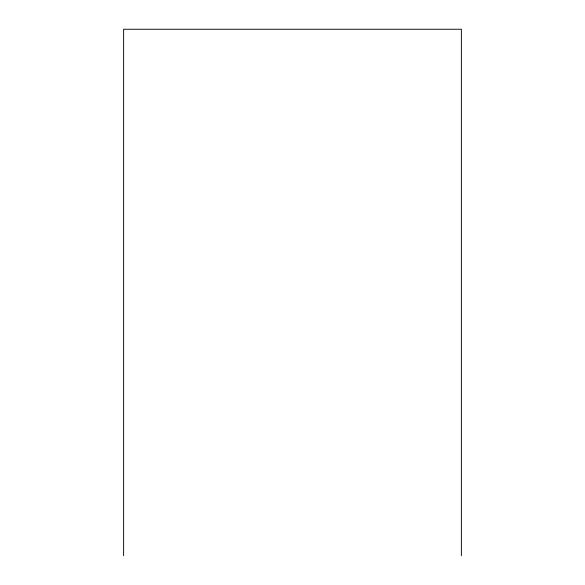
<?xml version="1.0" encoding="UTF-8"?>
<svg xmlns="http://www.w3.org/2000/svg" width="585" height="585" viewBox="0 0 585 585"><rect width="100%" height="100%" fill="white"/><g stroke="black" fill="none" stroke-linecap="round" stroke-linejoin="round"><path stroke-width="0.88" d="M461.375 555.75L461.375 29.25L123.625 29.25L123.625 555.75"/></g></svg>
